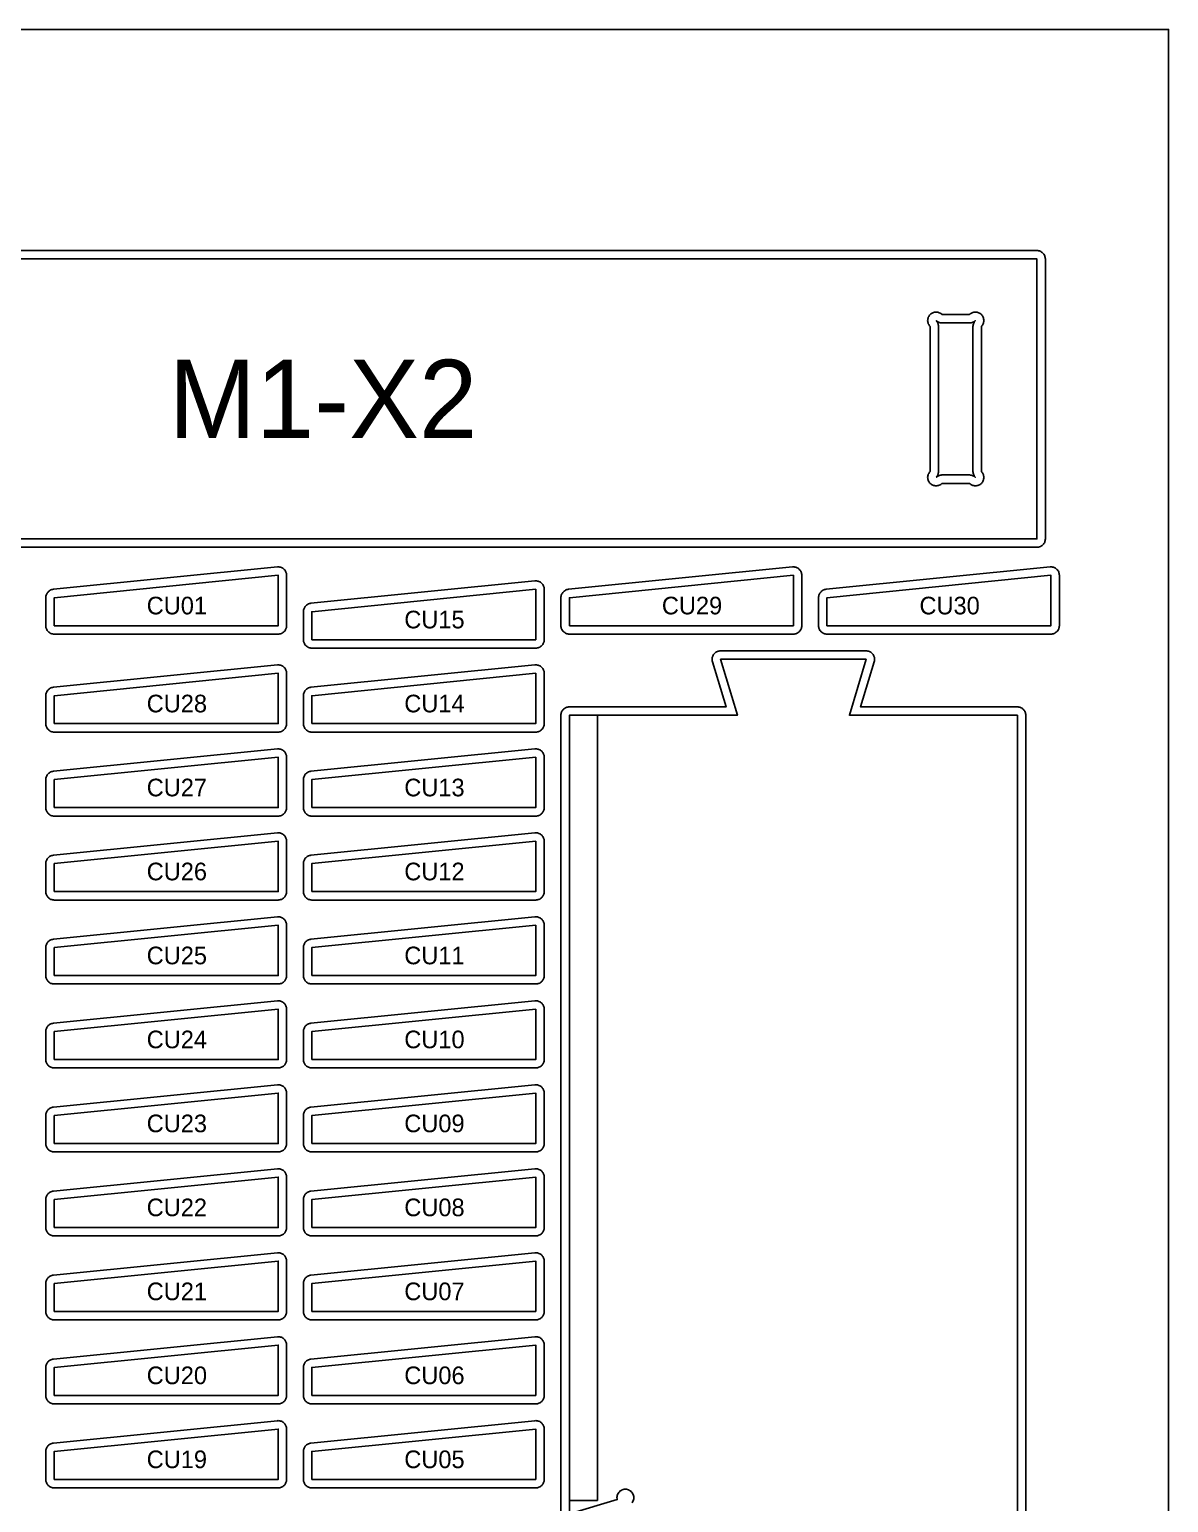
# Model space of a CAD drawing. Header units: millimetres. Extents: x 0 to 8220, y 0 to 2502.
# Drawn here: x 3613 to 4020, y 1914 to 2440 of the extents above; entities that cross this region are included whole.
import ezdxf
from ezdxf.enums import TextEntityAlignment as Align

# ---------------------------------------------------------------- set-up
doc = ezdxf.new("R2010")
doc.units = ezdxf.units.MM
for name, color, linetype in [('CAJA_6MM', 30, 'Continuous'), ('CALADO_INTERIOR', 5, 'Continuous'), ('CORTE_EXT', 1, 'Continuous'), ('HOJA', 8, 'Continuous'), ('TEXTO', 7, 'Continuous'), ('TRAYECTORIA_EXT_FRESA6', 11, 'Continuous'), ('TRAYECTORIA_INT_FRESA6', 150, 'Continuous')]:
    doc.layers.add(name, color=color, linetype=linetype)

msp = doc.modelspace()

# ---------------------------------------------------------------- linework, layer by layer
at = {"layer": 'CAJA_6MM'}
msp.add_lwpolyline([(3816, 2195), (3816, 1914.5), (3806, 1914.5), (3806, 1924.5), (3806, 2195)], close=True, dxfattribs=at)
at = {"layer": 'CALADO_INTERIOR'}
msp.add_lwpolyline([(3939.09, 2277.85), (3948.91, 2277.85), (3949.13, 2277.65), (3949.36, 2277.48), (3949.61, 2277.33), (3949.88, 2277.2), (3950.16, 2277.1), (3950.44, 2277.03), (3950.73, 2276.99), (3951.03, 2276.97), (3951.32, 2276.99), (3951.61, 2277.03), (3951.9, 2277.1), (3952.18, 2277.2), (3952.44, 2277.33), (3952.7, 2277.48), (3952.93, 2277.65), (3953.15, 2277.85), (3953.35, 2278.07), (3953.52, 2278.3), (3953.67, 2278.56), (3953.8, 2278.82), (3953.9, 2279.1), (3953.97, 2279.39), (3954.01, 2279.68), (3954.03, 2279.97), (3954.01, 2280.27), (3953.97, 2280.56), (3953.9, 2280.84), (3953.8, 2281.12), (3953.67, 2281.39), (3953.52, 2281.64), (3953.35, 2281.87), (3953.15, 2282.09), (3953.15, 2333.91), (3953.35, 2334.13), (3953.52, 2334.36), (3953.67, 2334.61), (3953.8, 2334.88), (3953.9, 2335.16), (3953.97, 2335.44), (3954.01, 2335.73), (3954.03, 2336.03), (3954.01, 2336.32), (3953.97, 2336.61), (3953.9, 2336.9), (3953.8, 2337.18), (3953.67, 2337.44), (3953.52, 2337.7), (3953.35, 2337.93), (3953.15, 2338.15), (3952.93, 2338.35), (3952.7, 2338.52), (3952.44, 2338.67), (3952.18, 2338.8), (3951.9, 2338.9), (3951.61, 2338.97), (3951.32, 2339.01), (3951.03, 2339.03), (3950.73, 2339.01), (3950.44, 2338.97), (3950.16, 2338.9), (3949.88, 2338.8), (3949.61, 2338.67), (3949.36, 2338.52), (3949.13, 2338.35), (3948.91, 2338.15), (3939.09, 2338.15), (3938.87, 2338.35), (3938.64, 2338.52), (3938.39, 2338.67), (3938.12, 2338.8), (3937.84, 2338.9), (3937.56, 2338.97), (3937.27, 2339.01), (3936.97, 2339.03), (3936.68, 2339.01), (3936.39, 2338.97), (3936.1, 2338.9), (3935.82, 2338.8), (3935.56, 2338.67), (3935.3, 2338.52), (3935.07, 2338.35), (3934.85, 2338.15), (3934.65, 2337.93), (3934.48, 2337.7), (3934.33, 2337.44), (3934.2, 2337.18), (3934.1, 2336.9), (3934.03, 2336.61), (3933.99, 2336.32), (3933.97, 2336.03), (3933.99, 2335.73), (3934.03, 2335.44), (3934.1, 2335.16), (3934.2, 2334.88), (3934.33, 2334.61), (3934.48, 2334.36), (3934.65, 2334.13), (3934.85, 2333.91), (3934.85, 2282.09), (3934.65, 2281.87), (3934.48, 2281.64), (3934.33, 2281.39), (3934.2, 2281.12), (3934.1, 2280.84), (3934.03, 2280.56), (3933.99, 2280.27), (3933.97, 2279.97), (3933.99, 2279.68), (3934.03, 2279.39), (3934.1, 2279.1), (3934.2, 2278.82), (3934.33, 2278.56), (3934.48, 2278.3), (3934.65, 2278.07), (3934.85, 2277.85), (3935.07, 2277.65), (3935.3, 2277.48), (3935.56, 2277.33), (3935.82, 2277.2), (3936.1, 2277.1), (3936.39, 2277.03), (3936.68, 2276.99), (3936.97, 2276.97), (3937.27, 2276.99), (3937.56, 2277.03), (3937.84, 2277.1), (3938.12, 2277.2), (3938.39, 2277.33), (3938.64, 2277.48), (3938.87, 2277.65)], close=True, dxfattribs=at)
at = {"layer": 'CORTE_EXT'}
for points in [[(3473, 2358), (3973, 2358), (3973, 2258), (3473, 2258)], [(3622, 2227), (3702, 2227), (3702, 2245), (3622, 2237)], [(3806, 2227), (3886, 2227), (3886, 2245), (3806, 2237)], [(3898, 2227), (3978, 2227), (3978, 2245), (3898, 2237)], [(3714, 2222), (3794, 2222), (3794, 2240), (3714, 2232)], [(3622, 2192), (3702, 2192), (3702, 2210), (3622, 2202)], [(3714, 2192), (3794, 2192), (3794, 2210), (3714, 2202)], [(3622, 2162), (3702, 2162), (3702, 2180), (3622, 2172)], [(3714, 2162), (3794, 2162), (3794, 2180), (3714, 2172)], [(3622, 2132), (3702, 2132), (3702, 2150), (3622, 2142)], [(3714, 2132), (3794, 2132), (3794, 2150), (3714, 2142)], [(3622, 2102), (3702, 2102), (3702, 2120), (3622, 2112)], [(3714, 2102), (3794, 2102), (3794, 2120), (3714, 2112)], [(3622, 2072), (3702, 2072), (3702, 2090), (3622, 2082)], [(3714, 2072), (3794, 2072), (3794, 2090), (3714, 2082)], [(3622, 2042), (3702, 2042), (3702, 2060), (3622, 2052)], [(3714, 2042), (3794, 2042), (3794, 2060), (3714, 2052)], [(3622, 2012), (3702, 2012), (3702, 2030), (3622, 2022)], [(3714, 2012), (3794, 2012), (3794, 2030), (3714, 2022)], [(3622, 1982), (3702, 1982), (3702, 2000), (3622, 1992)], [(3714, 1982), (3794, 1982), (3794, 2000), (3714, 1992)], [(3622, 1952), (3702, 1952), (3702, 1970), (3622, 1962)], [(3714, 1952), (3794, 1952), (3794, 1970), (3714, 1962)], [(3622, 1922), (3702, 1922), (3702, 1940), (3622, 1932)], [(3714, 1922), (3794, 1922), (3794, 1940), (3714, 1932)]]:
    msp.add_lwpolyline(points, close=True, dxfattribs=at)
msp.add_lwpolyline([(3828.38, 1913.67), (3828.6, 1914), (3828.77, 1914.35), (3828.9, 1914.72), (3828.97, 1915.11), (3829, 1915.5), (3828.97, 1915.89), (3828.9, 1916.28), (3828.77, 1916.65), (3828.6, 1917), (3828.38, 1917.33), (3828.12, 1917.62), (3827.83, 1917.88), (3827.5, 1918.1), (3827.15, 1918.27), (3826.78, 1918.4), (3826.39, 1918.47), (3826, 1918.5), (3825.61, 1918.47), (3825.22, 1918.4), (3824.85, 1918.27), (3824.5, 1918.1), (3824.17, 1917.88), (3823.88, 1917.62), (3823.62, 1917.33), (3823.4, 1917), (3823.23, 1916.65), (3823.1, 1916.28), (3823.03, 1915.89), (3823, 1915.5), (3823.03, 1915.11), (3823.09, 1914.78), (3806, 1909.66), (3806, 2195), (3866, 2195), (3860, 2215), (3912, 2215), (3906, 2195), (3966, 2195), (3966, 1584)], dxfattribs=at)
at = {"layer": 'HOJA'}
msp.add_lwpolyline([(2800, 0), (4020, 0), (4020, 2440), (2800, 2440)], close=True, dxfattribs=at)
at = {"layer": 'TRAYECTORIA_EXT_FRESA6'}
for points in [[(3473, 2361), (3973, 2361), (3973.29, 2360.99), (3973.59, 2360.94), (3973.87, 2360.87), (3974.15, 2360.77), (3974.41, 2360.65), (3974.67, 2360.49), (3974.9, 2360.32), (3975.12, 2360.12), (3975.32, 2359.9), (3975.49, 2359.67), (3975.65, 2359.41), (3975.77, 2359.15), (3975.87, 2358.87), (3975.94, 2358.59), (3975.99, 2358.29), (3976, 2358), (3976, 2258), (3975.99, 2257.71), (3975.94, 2257.41), (3975.87, 2257.13), (3975.77, 2256.85), (3975.65, 2256.59), (3975.49, 2256.33), (3975.32, 2256.1), (3975.12, 2255.88), (3974.9, 2255.68), (3974.67, 2255.51), (3974.41, 2255.35), (3974.15, 2255.23), (3973.87, 2255.13), (3973.59, 2255.06), (3973.29, 2255.01), (3973, 2255), (3473, 2255)], [(3803, 1909.66), (3803, 2195), (3803.01, 2195.29), (3803.06, 2195.59), (3803.13, 2195.87), (3803.23, 2196.15), (3803.35, 2196.41), (3803.51, 2196.67), (3803.68, 2196.9), (3803.88, 2197.12), (3804.1, 2197.32), (3804.33, 2197.49), (3804.59, 2197.65), (3804.85, 2197.77), (3805.13, 2197.87), (3805.41, 2197.94), (3805.71, 2197.99), (3806, 2198), (3861.97, 2198), (3857.13, 2214.14), (3857.06, 2214.42), (3857.01, 2214.71), (3857, 2215.01), (3857.02, 2215.3), (3857.06, 2215.59), (3857.13, 2215.88), (3857.23, 2216.15), (3857.36, 2216.42), (3857.51, 2216.67), (3857.68, 2216.91), (3857.88, 2217.12), (3858.1, 2217.32), (3858.34, 2217.5), (3858.59, 2217.65), (3858.85, 2217.77), (3859.13, 2217.87), (3859.42, 2217.94), (3859.71, 2217.99), (3860, 2218), (3912, 2218), (3912.29, 2217.99), (3912.58, 2217.94), (3912.87, 2217.87), (3913.15, 2217.77), (3913.41, 2217.65), (3913.66, 2217.5), (3913.9, 2217.32), (3914.12, 2217.12), (3914.32, 2216.91), (3914.49, 2216.67), (3914.64, 2216.42), (3914.77, 2216.15), (3914.87, 2215.88), (3914.94, 2215.59), (3914.98, 2215.3), (3915, 2215.01), (3914.99, 2214.71), (3914.94, 2214.42), (3914.87, 2214.14), (3910.03, 2198), (3966, 2198), (3966.29, 2197.99), (3966.59, 2197.94), (3966.87, 2197.87), (3967.15, 2197.77), (3967.41, 2197.65), (3967.67, 2197.49), (3967.9, 2197.32), (3968.12, 2197.12), (3968.32, 2196.9), (3968.49, 2196.67), (3968.65, 2196.41), (3968.77, 2196.15), (3968.87, 2195.87), (3968.94, 2195.59), (3968.99, 2195.29), (3969, 2195), (3969, 1584)]]:
    msp.add_lwpolyline(points, dxfattribs=at)
for points in [[(3619, 2227), (3619, 2237), (3619.01, 2237.29), (3619.06, 2237.58), (3619.13, 2237.87), (3619.23, 2238.15), (3619.35, 2238.41), (3619.5, 2238.67), (3619.68, 2238.9), (3619.88, 2239.12), (3620.09, 2239.32), (3620.33, 2239.49), (3620.58, 2239.64), (3620.85, 2239.77), (3621.13, 2239.87), (3621.41, 2239.94), (3621.7, 2239.99), (3701.7, 2247.99), (3702, 2248), (3702.29, 2247.99), (3702.58, 2247.94), (3702.87, 2247.87), (3703.15, 2247.77), (3703.41, 2247.65), (3703.66, 2247.5), (3703.9, 2247.32), (3704.12, 2247.12), (3704.32, 2246.9), (3704.49, 2246.67), (3704.65, 2246.42), (3704.77, 2246.15), (3704.87, 2245.87), (3704.94, 2245.59), (3704.99, 2245.29), (3705, 2245), (3705, 2227), (3704.99, 2226.71), (3704.94, 2226.41), (3704.87, 2226.13), (3704.77, 2225.85), (3704.65, 2225.59), (3704.49, 2225.33), (3704.32, 2225.1), (3704.12, 2224.88), (3703.9, 2224.68), (3703.67, 2224.51), (3703.41, 2224.35), (3703.15, 2224.23), (3702.87, 2224.13), (3702.59, 2224.06), (3702.29, 2224.01), (3702, 2224), (3622, 2224), (3621.71, 2224.01), (3621.41, 2224.06), (3621.13, 2224.13), (3620.85, 2224.23), (3620.59, 2224.35), (3620.33, 2224.51), (3620.1, 2224.68), (3619.88, 2224.88), (3619.68, 2225.1), (3619.51, 2225.33), (3619.35, 2225.59), (3619.23, 2225.85), (3619.13, 2226.13), (3619.06, 2226.41), (3619.01, 2226.71)], [(3803, 2227), (3803, 2237), (3803.01, 2237.29), (3803.06, 2237.58), (3803.13, 2237.87), (3803.23, 2238.15), (3803.35, 2238.41), (3803.5, 2238.67), (3803.68, 2238.9), (3803.88, 2239.12), (3804.09, 2239.32), (3804.33, 2239.49), (3804.58, 2239.64), (3804.85, 2239.77), (3805.13, 2239.87), (3805.41, 2239.94), (3805.7, 2239.99), (3885.7, 2247.99), (3886, 2248), (3886.29, 2247.99), (3886.58, 2247.94), (3886.87, 2247.87), (3887.15, 2247.77), (3887.41, 2247.65), (3887.66, 2247.5), (3887.9, 2247.32), (3888.12, 2247.12), (3888.32, 2246.9), (3888.49, 2246.67), (3888.65, 2246.42), (3888.77, 2246.15), (3888.87, 2245.87), (3888.94, 2245.59), (3888.99, 2245.29), (3889, 2245), (3889, 2227), (3888.99, 2226.71), (3888.94, 2226.41), (3888.87, 2226.13), (3888.77, 2225.85), (3888.65, 2225.59), (3888.49, 2225.33), (3888.32, 2225.1), (3888.12, 2224.88), (3887.9, 2224.68), (3887.67, 2224.51), (3887.41, 2224.35), (3887.15, 2224.23), (3886.87, 2224.13), (3886.59, 2224.06), (3886.29, 2224.01), (3886, 2224), (3806, 2224), (3805.71, 2224.01), (3805.41, 2224.06), (3805.13, 2224.13), (3804.85, 2224.23), (3804.59, 2224.35), (3804.33, 2224.51), (3804.1, 2224.68), (3803.88, 2224.88), (3803.68, 2225.1), (3803.51, 2225.33), (3803.35, 2225.59), (3803.23, 2225.85), (3803.13, 2226.13), (3803.06, 2226.41), (3803.01, 2226.71)], [(3895, 2227), (3895, 2237), (3895.01, 2237.29), (3895.06, 2237.58), (3895.13, 2237.87), (3895.23, 2238.15), (3895.35, 2238.41), (3895.5, 2238.67), (3895.68, 2238.9), (3895.88, 2239.12), (3896.09, 2239.32), (3896.33, 2239.49), (3896.58, 2239.64), (3896.85, 2239.77), (3897.13, 2239.87), (3897.41, 2239.94), (3897.7, 2239.99), (3977.7, 2247.99), (3978, 2248), (3978.29, 2247.99), (3978.58, 2247.94), (3978.87, 2247.87), (3979.15, 2247.77), (3979.41, 2247.65), (3979.66, 2247.5), (3979.9, 2247.32), (3980.12, 2247.12), (3980.32, 2246.9), (3980.49, 2246.67), (3980.65, 2246.42), (3980.77, 2246.15), (3980.87, 2245.87), (3980.94, 2245.59), (3980.99, 2245.29), (3981, 2245), (3981, 2227), (3980.99, 2226.71), (3980.94, 2226.41), (3980.87, 2226.13), (3980.77, 2225.85), (3980.65, 2225.59), (3980.49, 2225.33), (3980.32, 2225.1), (3980.12, 2224.88), (3979.9, 2224.68), (3979.67, 2224.51), (3979.41, 2224.35), (3979.15, 2224.23), (3978.87, 2224.13), (3978.59, 2224.06), (3978.29, 2224.01), (3978, 2224), (3898, 2224), (3897.71, 2224.01), (3897.41, 2224.06), (3897.13, 2224.13), (3896.85, 2224.23), (3896.59, 2224.35), (3896.33, 2224.51), (3896.1, 2224.68), (3895.88, 2224.88), (3895.68, 2225.1), (3895.51, 2225.33), (3895.35, 2225.59), (3895.23, 2225.85), (3895.13, 2226.13), (3895.06, 2226.41), (3895.01, 2226.71)], [(3711, 2222), (3711, 2232), (3711.01, 2232.29), (3711.06, 2232.58), (3711.13, 2232.87), (3711.23, 2233.15), (3711.35, 2233.41), (3711.5, 2233.67), (3711.68, 2233.9), (3711.88, 2234.12), (3712.09, 2234.32), (3712.33, 2234.49), (3712.58, 2234.64), (3712.85, 2234.77), (3713.13, 2234.87), (3713.41, 2234.94), (3713.7, 2234.99), (3793.7, 2242.99), (3794, 2243), (3794.29, 2242.99), (3794.58, 2242.94), (3794.87, 2242.87), (3795.15, 2242.77), (3795.41, 2242.65), (3795.66, 2242.5), (3795.9, 2242.32), (3796.12, 2242.12), (3796.32, 2241.9), (3796.49, 2241.67), (3796.65, 2241.42), (3796.77, 2241.15), (3796.87, 2240.87), (3796.94, 2240.59), (3796.99, 2240.29), (3797, 2240), (3797, 2222), (3796.99, 2221.71), (3796.94, 2221.41), (3796.87, 2221.13), (3796.77, 2220.85), (3796.65, 2220.59), (3796.49, 2220.33), (3796.32, 2220.1), (3796.12, 2219.88), (3795.9, 2219.68), (3795.67, 2219.51), (3795.41, 2219.35), (3795.15, 2219.23), (3794.87, 2219.13), (3794.59, 2219.06), (3794.29, 2219.01), (3794, 2219), (3714, 2219), (3713.71, 2219.01), (3713.41, 2219.06), (3713.13, 2219.13), (3712.85, 2219.23), (3712.59, 2219.35), (3712.33, 2219.51), (3712.1, 2219.68), (3711.88, 2219.88), (3711.68, 2220.1), (3711.51, 2220.33), (3711.35, 2220.59), (3711.23, 2220.85), (3711.13, 2221.13), (3711.06, 2221.41), (3711.01, 2221.71)], [(3619, 2192), (3619, 2202), (3619.01, 2202.29), (3619.06, 2202.58), (3619.13, 2202.87), (3619.23, 2203.15), (3619.35, 2203.41), (3619.5, 2203.67), (3619.68, 2203.9), (3619.88, 2204.12), (3620.09, 2204.32), (3620.33, 2204.49), (3620.58, 2204.64), (3620.85, 2204.77), (3621.13, 2204.87), (3621.41, 2204.94), (3621.7, 2204.99), (3701.7, 2212.99), (3702, 2213), (3702.29, 2212.99), (3702.58, 2212.94), (3702.87, 2212.87), (3703.15, 2212.77), (3703.41, 2212.65), (3703.66, 2212.5), (3703.9, 2212.32), (3704.12, 2212.12), (3704.32, 2211.9), (3704.49, 2211.67), (3704.65, 2211.42), (3704.77, 2211.15), (3704.87, 2210.87), (3704.94, 2210.59), (3704.99, 2210.29), (3705, 2210), (3705, 2192), (3704.99, 2191.71), (3704.94, 2191.41), (3704.87, 2191.13), (3704.77, 2190.85), (3704.65, 2190.59), (3704.49, 2190.33), (3704.32, 2190.1), (3704.12, 2189.88), (3703.9, 2189.68), (3703.67, 2189.51), (3703.41, 2189.35), (3703.15, 2189.23), (3702.87, 2189.13), (3702.59, 2189.06), (3702.29, 2189.01), (3702, 2189), (3622, 2189), (3621.71, 2189.01), (3621.41, 2189.06), (3621.13, 2189.13), (3620.85, 2189.23), (3620.59, 2189.35), (3620.33, 2189.51), (3620.1, 2189.68), (3619.88, 2189.88), (3619.68, 2190.1), (3619.51, 2190.33), (3619.35, 2190.59), (3619.23, 2190.85), (3619.13, 2191.13), (3619.06, 2191.41), (3619.01, 2191.71)], [(3711, 2192), (3711, 2202), (3711.01, 2202.29), (3711.06, 2202.58), (3711.13, 2202.87), (3711.23, 2203.15), (3711.35, 2203.41), (3711.5, 2203.67), (3711.68, 2203.9), (3711.88, 2204.12), (3712.09, 2204.32), (3712.33, 2204.49), (3712.58, 2204.64), (3712.85, 2204.77), (3713.13, 2204.87), (3713.41, 2204.94), (3713.7, 2204.99), (3793.7, 2212.99), (3794, 2213), (3794.29, 2212.99), (3794.58, 2212.94), (3794.87, 2212.87), (3795.15, 2212.77), (3795.41, 2212.65), (3795.66, 2212.5), (3795.9, 2212.32), (3796.12, 2212.12), (3796.32, 2211.9), (3796.49, 2211.67), (3796.65, 2211.42), (3796.77, 2211.15), (3796.87, 2210.87), (3796.94, 2210.59), (3796.99, 2210.29), (3797, 2210), (3797, 2192), (3796.99, 2191.71), (3796.94, 2191.41), (3796.87, 2191.13), (3796.77, 2190.85), (3796.65, 2190.59), (3796.49, 2190.33), (3796.32, 2190.1), (3796.12, 2189.88), (3795.9, 2189.68), (3795.67, 2189.51), (3795.41, 2189.35), (3795.15, 2189.23), (3794.87, 2189.13), (3794.59, 2189.06), (3794.29, 2189.01), (3794, 2189), (3714, 2189), (3713.71, 2189.01), (3713.41, 2189.06), (3713.13, 2189.13), (3712.85, 2189.23), (3712.59, 2189.35), (3712.33, 2189.51), (3712.1, 2189.68), (3711.88, 2189.88), (3711.68, 2190.1), (3711.51, 2190.33), (3711.35, 2190.59), (3711.23, 2190.85), (3711.13, 2191.13), (3711.06, 2191.41), (3711.01, 2191.71)], [(3619, 2162), (3619, 2172), (3619.01, 2172.29), (3619.06, 2172.58), (3619.13, 2172.87), (3619.23, 2173.15), (3619.35, 2173.41), (3619.5, 2173.67), (3619.68, 2173.9), (3619.88, 2174.12), (3620.09, 2174.32), (3620.33, 2174.49), (3620.58, 2174.64), (3620.85, 2174.77), (3621.13, 2174.87), (3621.41, 2174.94), (3621.7, 2174.99), (3701.7, 2182.99), (3702, 2183), (3702.29, 2182.99), (3702.58, 2182.94), (3702.87, 2182.87), (3703.15, 2182.77), (3703.41, 2182.65), (3703.66, 2182.5), (3703.9, 2182.32), (3704.12, 2182.12), (3704.32, 2181.9), (3704.49, 2181.67), (3704.65, 2181.42), (3704.77, 2181.15), (3704.87, 2180.87), (3704.94, 2180.59), (3704.99, 2180.29), (3705, 2180), (3705, 2162), (3704.99, 2161.71), (3704.94, 2161.41), (3704.87, 2161.13), (3704.77, 2160.85), (3704.65, 2160.59), (3704.49, 2160.33), (3704.32, 2160.1), (3704.12, 2159.88), (3703.9, 2159.68), (3703.67, 2159.51), (3703.41, 2159.35), (3703.15, 2159.23), (3702.87, 2159.13), (3702.59, 2159.06), (3702.29, 2159.01), (3702, 2159), (3622, 2159), (3621.71, 2159.01), (3621.41, 2159.06), (3621.13, 2159.13), (3620.85, 2159.23), (3620.59, 2159.35), (3620.33, 2159.51), (3620.1, 2159.68), (3619.88, 2159.88), (3619.68, 2160.1), (3619.51, 2160.33), (3619.35, 2160.59), (3619.23, 2160.85), (3619.13, 2161.13), (3619.06, 2161.41), (3619.01, 2161.71)], [(3711, 2162), (3711, 2172), (3711.01, 2172.29), (3711.06, 2172.58), (3711.13, 2172.87), (3711.23, 2173.15), (3711.35, 2173.41), (3711.5, 2173.67), (3711.68, 2173.9), (3711.88, 2174.12), (3712.09, 2174.32), (3712.33, 2174.49), (3712.58, 2174.64), (3712.85, 2174.77), (3713.13, 2174.87), (3713.41, 2174.94), (3713.7, 2174.99), (3793.7, 2182.99), (3794, 2183), (3794.29, 2182.99), (3794.58, 2182.94), (3794.87, 2182.87), (3795.15, 2182.77), (3795.41, 2182.65), (3795.66, 2182.5), (3795.9, 2182.32), (3796.12, 2182.12), (3796.32, 2181.9), (3796.49, 2181.67), (3796.65, 2181.42), (3796.77, 2181.15), (3796.87, 2180.87), (3796.94, 2180.59), (3796.99, 2180.29), (3797, 2180), (3797, 2162), (3796.99, 2161.71), (3796.94, 2161.41), (3796.87, 2161.13), (3796.77, 2160.85), (3796.65, 2160.59), (3796.49, 2160.33), (3796.32, 2160.1), (3796.12, 2159.88), (3795.9, 2159.68), (3795.67, 2159.51), (3795.41, 2159.35), (3795.15, 2159.23), (3794.87, 2159.13), (3794.59, 2159.06), (3794.29, 2159.01), (3794, 2159), (3714, 2159), (3713.71, 2159.01), (3713.41, 2159.06), (3713.13, 2159.13), (3712.85, 2159.23), (3712.59, 2159.35), (3712.33, 2159.51), (3712.1, 2159.68), (3711.88, 2159.88), (3711.68, 2160.1), (3711.51, 2160.33), (3711.35, 2160.59), (3711.23, 2160.85), (3711.13, 2161.13), (3711.06, 2161.41), (3711.01, 2161.71)], [(3619, 2132), (3619, 2142), (3619.01, 2142.29), (3619.06, 2142.58), (3619.13, 2142.87), (3619.23, 2143.15), (3619.35, 2143.41), (3619.5, 2143.67), (3619.68, 2143.9), (3619.88, 2144.12), (3620.09, 2144.32), (3620.33, 2144.49), (3620.58, 2144.64), (3620.85, 2144.77), (3621.13, 2144.87), (3621.41, 2144.94), (3621.7, 2144.99), (3701.7, 2152.99), (3702, 2153), (3702.29, 2152.99), (3702.58, 2152.94), (3702.87, 2152.87), (3703.15, 2152.77), (3703.41, 2152.65), (3703.66, 2152.5), (3703.9, 2152.32), (3704.12, 2152.12), (3704.32, 2151.9), (3704.49, 2151.67), (3704.65, 2151.42), (3704.77, 2151.15), (3704.87, 2150.87), (3704.94, 2150.59), (3704.99, 2150.29), (3705, 2150), (3705, 2132), (3704.99, 2131.71), (3704.94, 2131.41), (3704.87, 2131.13), (3704.77, 2130.85), (3704.65, 2130.59), (3704.49, 2130.33), (3704.32, 2130.1), (3704.12, 2129.88), (3703.9, 2129.68), (3703.67, 2129.51), (3703.41, 2129.35), (3703.15, 2129.23), (3702.87, 2129.13), (3702.59, 2129.06), (3702.29, 2129.01), (3702, 2129), (3622, 2129), (3621.71, 2129.01), (3621.41, 2129.06), (3621.13, 2129.13), (3620.85, 2129.23), (3620.59, 2129.35), (3620.33, 2129.51), (3620.1, 2129.68), (3619.88, 2129.88), (3619.68, 2130.1), (3619.51, 2130.33), (3619.35, 2130.59), (3619.23, 2130.85), (3619.13, 2131.13), (3619.06, 2131.41), (3619.01, 2131.71)], [(3711, 2132), (3711, 2142), (3711.01, 2142.29), (3711.06, 2142.58), (3711.13, 2142.87), (3711.23, 2143.15), (3711.35, 2143.41), (3711.5, 2143.67), (3711.68, 2143.9), (3711.88, 2144.12), (3712.09, 2144.32), (3712.33, 2144.49), (3712.58, 2144.64), (3712.85, 2144.77), (3713.13, 2144.87), (3713.41, 2144.94), (3713.7, 2144.99), (3793.7, 2152.99), (3794, 2153), (3794.29, 2152.99), (3794.58, 2152.94), (3794.87, 2152.87), (3795.15, 2152.77), (3795.41, 2152.65), (3795.66, 2152.5), (3795.9, 2152.32), (3796.12, 2152.12), (3796.32, 2151.9), (3796.49, 2151.67), (3796.65, 2151.42), (3796.77, 2151.15), (3796.87, 2150.87), (3796.94, 2150.59), (3796.99, 2150.29), (3797, 2150), (3797, 2132), (3796.99, 2131.71), (3796.94, 2131.41), (3796.87, 2131.13), (3796.77, 2130.85), (3796.65, 2130.59), (3796.49, 2130.33), (3796.32, 2130.1), (3796.12, 2129.88), (3795.9, 2129.68), (3795.67, 2129.51), (3795.41, 2129.35), (3795.15, 2129.23), (3794.87, 2129.13), (3794.59, 2129.06), (3794.29, 2129.01), (3794, 2129), (3714, 2129), (3713.71, 2129.01), (3713.41, 2129.06), (3713.13, 2129.13), (3712.85, 2129.23), (3712.59, 2129.35), (3712.33, 2129.51), (3712.1, 2129.68), (3711.88, 2129.88), (3711.68, 2130.1), (3711.51, 2130.33), (3711.35, 2130.59), (3711.23, 2130.85), (3711.13, 2131.13), (3711.06, 2131.41), (3711.01, 2131.71)], [(3619, 2102), (3619, 2112), (3619.01, 2112.29), (3619.06, 2112.58), (3619.13, 2112.87), (3619.23, 2113.15), (3619.35, 2113.41), (3619.5, 2113.67), (3619.68, 2113.9), (3619.88, 2114.12), (3620.09, 2114.32), (3620.33, 2114.49), (3620.58, 2114.64), (3620.85, 2114.77), (3621.13, 2114.87), (3621.41, 2114.94), (3621.7, 2114.99), (3701.7, 2122.99), (3702, 2123), (3702.29, 2122.99), (3702.58, 2122.94), (3702.87, 2122.87), (3703.15, 2122.77), (3703.41, 2122.65), (3703.66, 2122.5), (3703.9, 2122.32), (3704.12, 2122.12), (3704.32, 2121.9), (3704.49, 2121.67), (3704.65, 2121.42), (3704.77, 2121.15), (3704.87, 2120.87), (3704.94, 2120.59), (3704.99, 2120.29), (3705, 2120), (3705, 2102), (3704.99, 2101.71), (3704.94, 2101.41), (3704.87, 2101.13), (3704.77, 2100.85), (3704.65, 2100.59), (3704.49, 2100.33), (3704.32, 2100.1), (3704.12, 2099.88), (3703.9, 2099.68), (3703.67, 2099.51), (3703.41, 2099.35), (3703.15, 2099.23), (3702.87, 2099.13), (3702.59, 2099.06), (3702.29, 2099.01), (3702, 2099), (3622, 2099), (3621.71, 2099.01), (3621.41, 2099.06), (3621.13, 2099.13), (3620.85, 2099.23), (3620.59, 2099.35), (3620.33, 2099.51), (3620.1, 2099.68), (3619.88, 2099.88), (3619.68, 2100.1), (3619.51, 2100.33), (3619.35, 2100.59), (3619.23, 2100.85), (3619.13, 2101.13), (3619.06, 2101.41), (3619.01, 2101.71)], [(3711, 2102), (3711, 2112), (3711.01, 2112.29), (3711.06, 2112.58), (3711.13, 2112.87), (3711.23, 2113.15), (3711.35, 2113.41), (3711.5, 2113.67), (3711.68, 2113.9), (3711.88, 2114.12), (3712.09, 2114.32), (3712.33, 2114.49), (3712.58, 2114.64), (3712.85, 2114.77), (3713.13, 2114.87), (3713.41, 2114.94), (3713.7, 2114.99), (3793.7, 2122.99), (3794, 2123), (3794.29, 2122.99), (3794.58, 2122.94), (3794.87, 2122.87), (3795.15, 2122.77), (3795.41, 2122.65), (3795.66, 2122.5), (3795.9, 2122.32), (3796.12, 2122.12), (3796.32, 2121.9), (3796.49, 2121.67), (3796.65, 2121.42), (3796.77, 2121.15), (3796.87, 2120.87), (3796.94, 2120.59), (3796.99, 2120.29), (3797, 2120), (3797, 2102), (3796.99, 2101.71), (3796.94, 2101.41), (3796.87, 2101.13), (3796.77, 2100.85), (3796.65, 2100.59), (3796.49, 2100.33), (3796.32, 2100.1), (3796.12, 2099.88), (3795.9, 2099.68), (3795.67, 2099.51), (3795.41, 2099.35), (3795.15, 2099.23), (3794.87, 2099.13), (3794.59, 2099.06), (3794.29, 2099.01), (3794, 2099), (3714, 2099), (3713.71, 2099.01), (3713.41, 2099.06), (3713.13, 2099.13), (3712.85, 2099.23), (3712.59, 2099.35), (3712.33, 2099.51), (3712.1, 2099.68), (3711.88, 2099.88), (3711.68, 2100.1), (3711.51, 2100.33), (3711.35, 2100.59), (3711.23, 2100.85), (3711.13, 2101.13), (3711.06, 2101.41), (3711.01, 2101.71)], [(3619, 2072), (3619, 2082), (3619.01, 2082.29), (3619.06, 2082.58), (3619.13, 2082.87), (3619.23, 2083.15), (3619.35, 2083.41), (3619.5, 2083.67), (3619.68, 2083.9), (3619.88, 2084.12), (3620.09, 2084.32), (3620.33, 2084.49), (3620.58, 2084.64), (3620.85, 2084.77), (3621.13, 2084.87), (3621.41, 2084.94), (3621.7, 2084.99), (3701.7, 2092.99), (3702, 2093), (3702.29, 2092.99), (3702.58, 2092.94), (3702.87, 2092.87), (3703.15, 2092.77), (3703.41, 2092.65), (3703.66, 2092.5), (3703.9, 2092.32), (3704.12, 2092.12), (3704.32, 2091.9), (3704.49, 2091.67), (3704.65, 2091.42), (3704.77, 2091.15), (3704.87, 2090.87), (3704.94, 2090.59), (3704.99, 2090.29), (3705, 2090), (3705, 2072), (3704.99, 2071.71), (3704.94, 2071.41), (3704.87, 2071.13), (3704.77, 2070.85), (3704.65, 2070.59), (3704.49, 2070.33), (3704.32, 2070.1), (3704.12, 2069.88), (3703.9, 2069.68), (3703.67, 2069.51), (3703.41, 2069.35), (3703.15, 2069.23), (3702.87, 2069.13), (3702.59, 2069.06), (3702.29, 2069.01), (3702, 2069), (3622, 2069), (3621.71, 2069.01), (3621.41, 2069.06), (3621.13, 2069.13), (3620.85, 2069.23), (3620.59, 2069.35), (3620.33, 2069.51), (3620.1, 2069.68), (3619.88, 2069.88), (3619.68, 2070.1), (3619.51, 2070.33), (3619.35, 2070.59), (3619.23, 2070.85), (3619.13, 2071.13), (3619.06, 2071.41), (3619.01, 2071.71)], [(3711, 2072), (3711, 2082), (3711.01, 2082.29), (3711.06, 2082.58), (3711.13, 2082.87), (3711.23, 2083.15), (3711.35, 2083.41), (3711.5, 2083.67), (3711.68, 2083.9), (3711.88, 2084.12), (3712.09, 2084.32), (3712.33, 2084.49), (3712.58, 2084.64), (3712.85, 2084.77), (3713.13, 2084.87), (3713.41, 2084.94), (3713.7, 2084.99), (3793.7, 2092.99), (3794, 2093), (3794.29, 2092.99), (3794.58, 2092.94), (3794.87, 2092.87), (3795.15, 2092.77), (3795.41, 2092.65), (3795.66, 2092.5), (3795.9, 2092.32), (3796.12, 2092.12), (3796.32, 2091.9), (3796.49, 2091.67), (3796.65, 2091.42), (3796.77, 2091.15), (3796.87, 2090.87), (3796.94, 2090.59), (3796.99, 2090.29), (3797, 2090), (3797, 2072), (3796.99, 2071.71), (3796.94, 2071.41), (3796.87, 2071.13), (3796.77, 2070.85), (3796.65, 2070.59), (3796.49, 2070.33), (3796.32, 2070.1), (3796.12, 2069.88), (3795.9, 2069.68), (3795.67, 2069.51), (3795.41, 2069.35), (3795.15, 2069.23), (3794.87, 2069.13), (3794.59, 2069.06), (3794.29, 2069.01), (3794, 2069), (3714, 2069), (3713.71, 2069.01), (3713.41, 2069.06), (3713.13, 2069.13), (3712.85, 2069.23), (3712.59, 2069.35), (3712.33, 2069.51), (3712.1, 2069.68), (3711.88, 2069.88), (3711.68, 2070.1), (3711.51, 2070.33), (3711.35, 2070.59), (3711.23, 2070.85), (3711.13, 2071.13), (3711.06, 2071.41), (3711.01, 2071.71)], [(3619, 2042), (3619, 2052), (3619.01, 2052.29), (3619.06, 2052.58), (3619.13, 2052.87), (3619.23, 2053.15), (3619.35, 2053.41), (3619.5, 2053.67), (3619.68, 2053.9), (3619.88, 2054.12), (3620.09, 2054.32), (3620.33, 2054.49), (3620.58, 2054.64), (3620.85, 2054.77), (3621.13, 2054.87), (3621.41, 2054.94), (3621.7, 2054.99), (3701.7, 2062.99), (3702, 2063), (3702.29, 2062.99), (3702.58, 2062.94), (3702.87, 2062.87), (3703.15, 2062.77), (3703.41, 2062.65), (3703.66, 2062.5), (3703.9, 2062.32), (3704.12, 2062.12), (3704.32, 2061.9), (3704.49, 2061.67), (3704.65, 2061.42), (3704.77, 2061.15), (3704.87, 2060.87), (3704.94, 2060.59), (3704.99, 2060.29), (3705, 2060), (3705, 2042), (3704.99, 2041.71), (3704.94, 2041.41), (3704.87, 2041.13), (3704.77, 2040.85), (3704.65, 2040.59), (3704.49, 2040.33), (3704.32, 2040.1), (3704.12, 2039.88), (3703.9, 2039.68), (3703.67, 2039.51), (3703.41, 2039.35), (3703.15, 2039.23), (3702.87, 2039.13), (3702.59, 2039.06), (3702.29, 2039.01), (3702, 2039), (3622, 2039), (3621.71, 2039.01), (3621.41, 2039.06), (3621.13, 2039.13), (3620.85, 2039.23), (3620.59, 2039.35), (3620.33, 2039.51), (3620.1, 2039.68), (3619.88, 2039.88), (3619.68, 2040.1), (3619.51, 2040.33), (3619.35, 2040.59), (3619.23, 2040.85), (3619.13, 2041.13), (3619.06, 2041.41), (3619.01, 2041.71)], [(3711, 2042), (3711, 2052), (3711.01, 2052.29), (3711.06, 2052.58), (3711.13, 2052.87), (3711.23, 2053.15), (3711.35, 2053.41), (3711.5, 2053.67), (3711.68, 2053.9), (3711.88, 2054.12), (3712.09, 2054.32), (3712.33, 2054.49), (3712.58, 2054.64), (3712.85, 2054.77), (3713.13, 2054.87), (3713.41, 2054.94), (3713.7, 2054.99), (3793.7, 2062.99), (3794, 2063), (3794.29, 2062.99), (3794.58, 2062.94), (3794.87, 2062.87), (3795.15, 2062.77), (3795.41, 2062.65), (3795.66, 2062.5), (3795.9, 2062.32), (3796.12, 2062.12), (3796.32, 2061.9), (3796.49, 2061.67), (3796.65, 2061.42), (3796.77, 2061.15), (3796.87, 2060.87), (3796.94, 2060.59), (3796.99, 2060.29), (3797, 2060), (3797, 2042), (3796.99, 2041.71), (3796.94, 2041.41), (3796.87, 2041.13), (3796.77, 2040.85), (3796.65, 2040.59), (3796.49, 2040.33), (3796.32, 2040.1), (3796.12, 2039.88), (3795.9, 2039.68), (3795.67, 2039.51), (3795.41, 2039.35), (3795.15, 2039.23), (3794.87, 2039.13), (3794.59, 2039.06), (3794.29, 2039.01), (3794, 2039), (3714, 2039), (3713.71, 2039.01), (3713.41, 2039.06), (3713.13, 2039.13), (3712.85, 2039.23), (3712.59, 2039.35), (3712.33, 2039.51), (3712.1, 2039.68), (3711.88, 2039.88), (3711.68, 2040.1), (3711.51, 2040.33), (3711.35, 2040.59), (3711.23, 2040.85), (3711.13, 2041.13), (3711.06, 2041.41), (3711.01, 2041.71)], [(3619, 2012), (3619, 2022), (3619.01, 2022.29), (3619.06, 2022.58), (3619.13, 2022.87), (3619.23, 2023.15), (3619.35, 2023.41), (3619.5, 2023.67), (3619.68, 2023.9), (3619.88, 2024.12), (3620.09, 2024.32), (3620.33, 2024.49), (3620.58, 2024.64), (3620.85, 2024.77), (3621.13, 2024.87), (3621.41, 2024.94), (3621.7, 2024.99), (3701.7, 2032.99), (3702, 2033), (3702.29, 2032.99), (3702.58, 2032.94), (3702.87, 2032.87), (3703.15, 2032.77), (3703.41, 2032.65), (3703.66, 2032.5), (3703.9, 2032.32), (3704.12, 2032.12), (3704.32, 2031.9), (3704.49, 2031.67), (3704.65, 2031.42), (3704.77, 2031.15), (3704.87, 2030.87), (3704.94, 2030.59), (3704.99, 2030.29), (3705, 2030), (3705, 2012), (3704.99, 2011.71), (3704.94, 2011.41), (3704.87, 2011.13), (3704.77, 2010.85), (3704.65, 2010.59), (3704.49, 2010.33), (3704.32, 2010.1), (3704.12, 2009.88), (3703.9, 2009.68), (3703.67, 2009.51), (3703.41, 2009.35), (3703.15, 2009.23), (3702.87, 2009.13), (3702.59, 2009.06), (3702.29, 2009.01), (3702, 2009), (3622, 2009), (3621.71, 2009.01), (3621.41, 2009.06), (3621.13, 2009.13), (3620.85, 2009.23), (3620.59, 2009.35), (3620.33, 2009.51), (3620.1, 2009.68), (3619.88, 2009.88), (3619.68, 2010.1), (3619.51, 2010.33), (3619.35, 2010.59), (3619.23, 2010.85), (3619.13, 2011.13), (3619.06, 2011.41), (3619.01, 2011.71)], [(3711, 2012), (3711, 2022), (3711.01, 2022.29), (3711.06, 2022.58), (3711.13, 2022.87), (3711.23, 2023.15), (3711.35, 2023.41), (3711.5, 2023.67), (3711.68, 2023.9), (3711.88, 2024.12), (3712.09, 2024.32), (3712.33, 2024.49), (3712.58, 2024.64), (3712.85, 2024.77), (3713.13, 2024.87), (3713.41, 2024.94), (3713.7, 2024.99), (3793.7, 2032.99), (3794, 2033), (3794.29, 2032.99), (3794.58, 2032.94), (3794.87, 2032.87), (3795.15, 2032.77), (3795.41, 2032.65), (3795.66, 2032.5), (3795.9, 2032.32), (3796.12, 2032.12), (3796.32, 2031.9), (3796.49, 2031.67), (3796.65, 2031.42), (3796.77, 2031.15), (3796.87, 2030.87), (3796.94, 2030.59), (3796.99, 2030.29), (3797, 2030), (3797, 2012), (3796.99, 2011.71), (3796.94, 2011.41), (3796.87, 2011.13), (3796.77, 2010.85), (3796.65, 2010.59), (3796.49, 2010.33), (3796.32, 2010.1), (3796.12, 2009.88), (3795.9, 2009.68), (3795.67, 2009.51), (3795.41, 2009.35), (3795.15, 2009.23), (3794.87, 2009.13), (3794.59, 2009.06), (3794.29, 2009.01), (3794, 2009), (3714, 2009), (3713.71, 2009.01), (3713.41, 2009.06), (3713.13, 2009.13), (3712.85, 2009.23), (3712.59, 2009.35), (3712.33, 2009.51), (3712.1, 2009.68), (3711.88, 2009.88), (3711.68, 2010.1), (3711.51, 2010.33), (3711.35, 2010.59), (3711.23, 2010.85), (3711.13, 2011.13), (3711.06, 2011.41), (3711.01, 2011.71)], [(3619, 1982), (3619, 1992), (3619.01, 1992.29), (3619.06, 1992.58), (3619.13, 1992.87), (3619.23, 1993.15), (3619.35, 1993.41), (3619.5, 1993.67), (3619.68, 1993.9), (3619.88, 1994.12), (3620.09, 1994.32), (3620.33, 1994.49), (3620.58, 1994.64), (3620.85, 1994.77), (3621.13, 1994.87), (3621.41, 1994.94), (3621.7, 1994.99), (3701.7, 2002.99), (3702, 2003), (3702.29, 2002.99), (3702.58, 2002.94), (3702.87, 2002.87), (3703.15, 2002.77), (3703.41, 2002.65), (3703.66, 2002.5), (3703.9, 2002.32), (3704.12, 2002.12), (3704.32, 2001.9), (3704.49, 2001.67), (3704.65, 2001.42), (3704.77, 2001.15), (3704.87, 2000.87), (3704.94, 2000.59), (3704.99, 2000.29), (3705, 2000), (3705, 1982), (3704.99, 1981.71), (3704.94, 1981.41), (3704.87, 1981.13), (3704.77, 1980.85), (3704.65, 1980.59), (3704.49, 1980.33), (3704.32, 1980.1), (3704.12, 1979.88), (3703.9, 1979.68), (3703.67, 1979.51), (3703.41, 1979.35), (3703.15, 1979.23), (3702.87, 1979.13), (3702.59, 1979.06), (3702.29, 1979.01), (3702, 1979), (3622, 1979), (3621.71, 1979.01), (3621.41, 1979.06), (3621.13, 1979.13), (3620.85, 1979.23), (3620.59, 1979.35), (3620.33, 1979.51), (3620.1, 1979.68), (3619.88, 1979.88), (3619.68, 1980.1), (3619.51, 1980.33), (3619.35, 1980.59), (3619.23, 1980.85), (3619.13, 1981.13), (3619.06, 1981.41), (3619.01, 1981.71)], [(3711, 1982), (3711, 1992), (3711.01, 1992.29), (3711.06, 1992.58), (3711.13, 1992.87), (3711.23, 1993.15), (3711.35, 1993.41), (3711.5, 1993.67), (3711.68, 1993.9), (3711.88, 1994.12), (3712.09, 1994.32), (3712.33, 1994.49), (3712.58, 1994.64), (3712.85, 1994.77), (3713.13, 1994.87), (3713.41, 1994.94), (3713.7, 1994.99), (3793.7, 2002.99), (3794, 2003), (3794.29, 2002.99), (3794.58, 2002.94), (3794.87, 2002.87), (3795.15, 2002.77), (3795.41, 2002.65), (3795.66, 2002.5), (3795.9, 2002.32), (3796.12, 2002.12), (3796.32, 2001.9), (3796.49, 2001.67), (3796.65, 2001.42), (3796.77, 2001.15), (3796.87, 2000.87), (3796.94, 2000.59), (3796.99, 2000.29), (3797, 2000), (3797, 1982), (3796.99, 1981.71), (3796.94, 1981.41), (3796.87, 1981.13), (3796.77, 1980.85), (3796.65, 1980.59), (3796.49, 1980.33), (3796.32, 1980.1), (3796.12, 1979.88), (3795.9, 1979.68), (3795.67, 1979.51), (3795.41, 1979.35), (3795.15, 1979.23), (3794.87, 1979.13), (3794.59, 1979.06), (3794.29, 1979.01), (3794, 1979), (3714, 1979), (3713.71, 1979.01), (3713.41, 1979.06), (3713.13, 1979.13), (3712.85, 1979.23), (3712.59, 1979.35), (3712.33, 1979.51), (3712.1, 1979.68), (3711.88, 1979.88), (3711.68, 1980.1), (3711.51, 1980.33), (3711.35, 1980.59), (3711.23, 1980.85), (3711.13, 1981.13), (3711.06, 1981.41), (3711.01, 1981.71)], [(3619, 1952), (3619, 1962), (3619.01, 1962.29), (3619.06, 1962.58), (3619.13, 1962.87), (3619.23, 1963.15), (3619.35, 1963.41), (3619.5, 1963.67), (3619.68, 1963.9), (3619.88, 1964.12), (3620.09, 1964.32), (3620.33, 1964.49), (3620.58, 1964.64), (3620.85, 1964.77), (3621.13, 1964.87), (3621.41, 1964.94), (3621.7, 1964.99), (3701.7, 1972.99), (3702, 1973), (3702.29, 1972.99), (3702.58, 1972.94), (3702.87, 1972.87), (3703.15, 1972.77), (3703.41, 1972.65), (3703.66, 1972.5), (3703.9, 1972.32), (3704.12, 1972.12), (3704.32, 1971.9), (3704.49, 1971.67), (3704.65, 1971.42), (3704.77, 1971.15), (3704.87, 1970.87), (3704.94, 1970.59), (3704.99, 1970.29), (3705, 1970), (3705, 1952), (3704.99, 1951.71), (3704.94, 1951.41), (3704.87, 1951.13), (3704.77, 1950.85), (3704.65, 1950.59), (3704.49, 1950.33), (3704.32, 1950.1), (3704.12, 1949.88), (3703.9, 1949.68), (3703.67, 1949.51), (3703.41, 1949.35), (3703.15, 1949.23), (3702.87, 1949.13), (3702.59, 1949.06), (3702.29, 1949.01), (3702, 1949), (3622, 1949), (3621.71, 1949.01), (3621.41, 1949.06), (3621.13, 1949.13), (3620.85, 1949.23), (3620.59, 1949.35), (3620.33, 1949.51), (3620.1, 1949.68), (3619.88, 1949.88), (3619.68, 1950.1), (3619.51, 1950.33), (3619.35, 1950.59), (3619.23, 1950.85), (3619.13, 1951.13), (3619.06, 1951.41), (3619.01, 1951.71)], [(3711, 1952), (3711, 1962), (3711.01, 1962.29), (3711.06, 1962.58), (3711.13, 1962.87), (3711.23, 1963.15), (3711.35, 1963.41), (3711.5, 1963.67), (3711.68, 1963.9), (3711.88, 1964.12), (3712.09, 1964.32), (3712.33, 1964.49), (3712.58, 1964.64), (3712.85, 1964.77), (3713.13, 1964.87), (3713.41, 1964.94), (3713.7, 1964.99), (3793.7, 1972.99), (3794, 1973), (3794.29, 1972.99), (3794.58, 1972.94), (3794.87, 1972.87), (3795.15, 1972.77), (3795.41, 1972.65), (3795.66, 1972.5), (3795.9, 1972.32), (3796.12, 1972.12), (3796.32, 1971.9), (3796.49, 1971.67), (3796.65, 1971.42), (3796.77, 1971.15), (3796.87, 1970.87), (3796.94, 1970.59), (3796.99, 1970.29), (3797, 1970), (3797, 1952), (3796.99, 1951.71), (3796.94, 1951.41), (3796.87, 1951.13), (3796.77, 1950.85), (3796.65, 1950.59), (3796.49, 1950.33), (3796.32, 1950.1), (3796.12, 1949.88), (3795.9, 1949.68), (3795.67, 1949.51), (3795.41, 1949.35), (3795.15, 1949.23), (3794.87, 1949.13), (3794.59, 1949.06), (3794.29, 1949.01), (3794, 1949), (3714, 1949), (3713.71, 1949.01), (3713.41, 1949.06), (3713.13, 1949.13), (3712.85, 1949.23), (3712.59, 1949.35), (3712.33, 1949.51), (3712.1, 1949.68), (3711.88, 1949.88), (3711.68, 1950.1), (3711.51, 1950.33), (3711.35, 1950.59), (3711.23, 1950.85), (3711.13, 1951.13), (3711.06, 1951.41), (3711.01, 1951.71)], [(3619, 1922), (3619, 1932), (3619.01, 1932.29), (3619.06, 1932.58), (3619.13, 1932.87), (3619.23, 1933.15), (3619.35, 1933.41), (3619.5, 1933.67), (3619.68, 1933.9), (3619.88, 1934.12), (3620.09, 1934.32), (3620.33, 1934.49), (3620.58, 1934.64), (3620.85, 1934.77), (3621.13, 1934.87), (3621.41, 1934.94), (3621.7, 1934.99), (3701.7, 1942.99), (3702, 1943), (3702.29, 1942.99), (3702.58, 1942.94), (3702.87, 1942.87), (3703.15, 1942.77), (3703.41, 1942.65), (3703.66, 1942.5), (3703.9, 1942.32), (3704.12, 1942.12), (3704.32, 1941.9), (3704.49, 1941.67), (3704.65, 1941.42), (3704.77, 1941.15), (3704.87, 1940.87), (3704.94, 1940.59), (3704.99, 1940.29), (3705, 1940), (3705, 1922), (3704.99, 1921.71), (3704.94, 1921.41), (3704.87, 1921.13), (3704.77, 1920.85), (3704.65, 1920.59), (3704.49, 1920.33), (3704.32, 1920.1), (3704.12, 1919.88), (3703.9, 1919.68), (3703.67, 1919.51), (3703.41, 1919.35), (3703.15, 1919.23), (3702.87, 1919.13), (3702.59, 1919.06), (3702.29, 1919.01), (3702, 1919), (3622, 1919), (3621.71, 1919.01), (3621.41, 1919.06), (3621.13, 1919.13), (3620.85, 1919.23), (3620.59, 1919.35), (3620.33, 1919.51), (3620.1, 1919.68), (3619.88, 1919.88), (3619.68, 1920.1), (3619.51, 1920.33), (3619.35, 1920.59), (3619.23, 1920.85), (3619.13, 1921.13), (3619.06, 1921.41), (3619.01, 1921.71)], [(3711, 1922), (3711, 1932), (3711.01, 1932.29), (3711.06, 1932.58), (3711.13, 1932.87), (3711.23, 1933.15), (3711.35, 1933.41), (3711.5, 1933.67), (3711.68, 1933.9), (3711.88, 1934.12), (3712.09, 1934.32), (3712.33, 1934.49), (3712.58, 1934.64), (3712.85, 1934.77), (3713.13, 1934.87), (3713.41, 1934.94), (3713.7, 1934.99), (3793.7, 1942.99), (3794, 1943), (3794.29, 1942.99), (3794.58, 1942.94), (3794.87, 1942.87), (3795.15, 1942.77), (3795.41, 1942.65), (3795.66, 1942.5), (3795.9, 1942.32), (3796.12, 1942.12), (3796.32, 1941.9), (3796.49, 1941.67), (3796.65, 1941.42), (3796.77, 1941.15), (3796.87, 1940.87), (3796.94, 1940.59), (3796.99, 1940.29), (3797, 1940), (3797, 1922), (3796.99, 1921.71), (3796.94, 1921.41), (3796.87, 1921.13), (3796.77, 1920.85), (3796.65, 1920.59), (3796.49, 1920.33), (3796.32, 1920.1), (3796.12, 1919.88), (3795.9, 1919.68), (3795.67, 1919.51), (3795.41, 1919.35), (3795.15, 1919.23), (3794.87, 1919.13), (3794.59, 1919.06), (3794.29, 1919.01), (3794, 1919), (3714, 1919), (3713.71, 1919.01), (3713.41, 1919.06), (3713.13, 1919.13), (3712.85, 1919.23), (3712.59, 1919.35), (3712.33, 1919.51), (3712.1, 1919.68), (3711.88, 1919.88), (3711.68, 1920.1), (3711.51, 1920.33), (3711.35, 1920.59), (3711.23, 1920.85), (3711.13, 1921.13), (3711.06, 1921.41), (3711.01, 1921.71)]]:
    msp.add_lwpolyline(points, close=True, dxfattribs=at)
at = {"layer": 'TRAYECTORIA_INT_FRESA6'}
msp.add_lwpolyline([(3937.02, 2280.02), (3937.07, 2280.08), (3937.27, 2280.32), (3937.44, 2280.59), (3937.59, 2280.87), (3937.7, 2281.16), (3937.78, 2281.47), (3937.83, 2281.78), (3937.85, 2282.09), (3937.85, 2333.91), (3937.83, 2334.22), (3937.78, 2334.53), (3937.7, 2334.84), (3937.59, 2335.13), (3937.44, 2335.41), (3937.27, 2335.68), (3937.07, 2335.92), (3937.02, 2335.98), (3937.08, 2335.93), (3937.32, 2335.73), (3937.59, 2335.56), (3937.87, 2335.41), (3938.16, 2335.3), (3938.47, 2335.22), (3938.78, 2335.17), (3939.09, 2335.15), (3948.91, 2335.15), (3949.22, 2335.17), (3949.53, 2335.22), (3949.84, 2335.3), (3950.13, 2335.41), (3950.41, 2335.56), (3950.68, 2335.73), (3950.92, 2335.93), (3950.98, 2335.98), (3950.93, 2335.92), (3950.73, 2335.68), (3950.56, 2335.41), (3950.41, 2335.13), (3950.3, 2334.84), (3950.22, 2334.53), (3950.17, 2334.22), (3950.15, 2333.91), (3950.15, 2282.09), (3950.17, 2281.78), (3950.22, 2281.47), (3950.3, 2281.16), (3950.41, 2280.87), (3950.56, 2280.59), (3950.73, 2280.32), (3950.93, 2280.08), (3950.98, 2280.02), (3950.92, 2280.07), (3950.68, 2280.27), (3950.41, 2280.44), (3950.13, 2280.59), (3949.84, 2280.7), (3949.53, 2280.78), (3949.22, 2280.83), (3948.91, 2280.85), (3939.09, 2280.85), (3938.78, 2280.83), (3938.47, 2280.78), (3938.16, 2280.7), (3937.87, 2280.59), (3937.59, 2280.44), (3937.32, 2280.27), (3937.08, 2280.07)], close=True, dxfattribs=at)

# ---------------------------------------------------------------- texts
at = {"layer": 'TEXTO'}
for s, height, p in [('M1-X2', 28, (3718, 2308)), ('CU01', 6.3, (3665.81, 2234.19)), ('CU29', 6.3, (3849.81, 2234.19)), ('CU30', 6.3, (3941.81, 2234.19)), ('CU15', 6.3, (3757.81, 2229.19)), ('CU28', 6.3, (3665.81, 2199.19)), ('CU14', 6.3, (3757.81, 2199.19)), ('CU27', 6.3, (3665.81, 2169.19)), ('CU13', 6.3, (3757.81, 2169.19)), ('CU26', 6.3, (3665.81, 2139.19)), ('CU12', 6.3, (3757.81, 2139.19)), ('CU25', 6.3, (3665.81, 2109.19)), ('CU11', 6.3, (3757.81, 2109.19)), ('CU24', 6.3, (3665.81, 2079.19)), ('CU10', 6.3, (3757.81, 2079.19)), ('CU23', 6.3, (3665.81, 2049.19)), ('CU09', 6.3, (3757.81, 2049.19)), ('CU22', 6.3, (3665.81, 2019.19)), ('CU08', 6.3, (3757.81, 2019.19)), ('CU21', 6.3, (3665.81, 1989.19)), ('CU07', 6.3, (3757.81, 1989.19)), ('CU20', 6.3, (3665.81, 1959.19)), ('CU06', 6.3, (3757.81, 1959.19)), ('CU19', 6.3, (3665.81, 1929.19)), ('CU05', 6.3, (3757.81, 1929.19))]:
    msp.add_text(s, height=height, dxfattribs=at).set_placement(p, align=Align.MIDDLE_CENTER)

doc.saveas('drawing.dxf')
